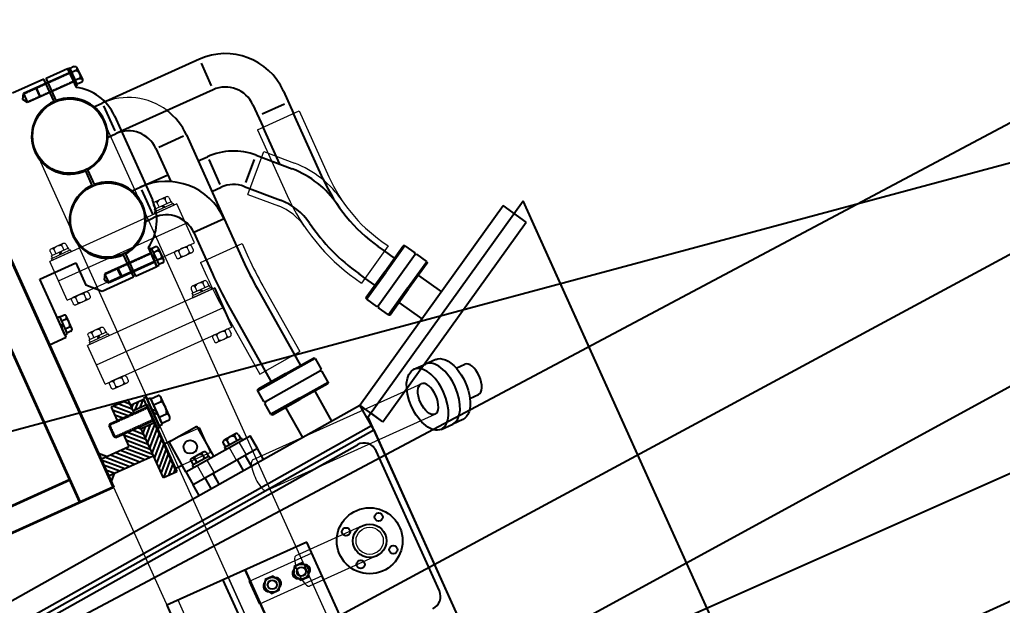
# Model space of a CAD drawing. Header units: millimetres. Extents: x -4562 to 17216, y -5211 to 6025.
# Drawn here: x 6159 to 6959, y 1509 to 1986 of the extents above; entities that cross this region are included whole.
import ezdxf
from ezdxf.lldxf.tags import DXFTag

# ---------------------------------------------------------------- set-up
doc = ezdxf.new("R2010")
doc.units = ezdxf.units.MM
doc.linetypes.add('DASHED2', pattern=[0.375, 0.25, -0.125])
for name, color, linetype in [('2', 2, 'HIDDEN'), ('3', 3, 'DASHED'), ('cl', 2, 'CENTER'), ('D', 6, 'HIDDEN'), ('DIM', 2, 'Continuous'), ('LAYER7', 7, 'Continuous'), ('pl', 6, 'PHANTOM'), ('도면층7', 7, 'Continuous')]:
    doc.layers.add(name, color=color, linetype=linetype)
doc.layers.add('4', color=2, linetype='DASHED2', lineweight=20)
doc.layers.add('Visible Edges(ISO)', color=7, linetype='Continuous', lineweight=35)
doc.styles.add('s', font='romans.shx', dxfattribs={"width": 0.75, "oblique": 10, "bigfont": 'whgtxt.shx'})
doc.styles.get("Standard").update_dxf_attribs({"font": 'txt.shx', "bigfont": 'whgtxt.shx'})
tags = doc.linetypes.add('CENTER', pattern=[50.8, 31.75, -6.35, 6.35, -6.35]).pattern_tags.tags
tags[10:11] = [DXFTag(74, 4), DXFTag(75, 0), DXFTag(340, '0'), DXFTag(46, 1.0), DXFTag(50, 0.0), DXFTag(44, 0.0), DXFTag(45, 0.0)]
tags[8:9] = [DXFTag(74, 4), DXFTag(75, 0), DXFTag(340, '0'), DXFTag(46, 1.0), DXFTag(50, 0.0), DXFTag(44, 0.0), DXFTag(45, 0.0)]
tags[6:7] = [DXFTag(74, 4), DXFTag(75, 0), DXFTag(340, '0'), DXFTag(46, 1.0), DXFTag(50, 0.0), DXFTag(44, 0.0), DXFTag(45, 0.0)]
tags[4:5] = [DXFTag(74, 4), DXFTag(75, 0), DXFTag(340, '0'), DXFTag(46, 1.0), DXFTag(50, 0.0), DXFTag(44, 0.0), DXFTag(45, 0.0)]
tags = doc.linetypes.add('DASHED', pattern=[0.75, 0.5, -0.25]).pattern_tags.tags
tags[6:7] = [DXFTag(74, 4), DXFTag(75, 0), DXFTag(340, '0'), DXFTag(46, 1.0), DXFTag(50, 0.0), DXFTag(44, 0.0), DXFTag(45, 0.0)]
tags[4:5] = [DXFTag(74, 4), DXFTag(75, 0), DXFTag(340, '0'), DXFTag(46, 1.0), DXFTag(50, 0.0), DXFTag(44, 0.0), DXFTag(45, 0.0)]
tags = doc.linetypes.add('HIDDEN', pattern=[3, 2, -1]).pattern_tags.tags
tags[6:7] = [DXFTag(74, 4), DXFTag(75, 0), DXFTag(340, '0'), DXFTag(46, 1.0), DXFTag(50, 0.0), DXFTag(44, 0.0), DXFTag(45, 0.0)]
tags[4:5] = [DXFTag(74, 4), DXFTag(75, 0), DXFTag(340, '0'), DXFTag(46, 1.0), DXFTag(50, 0.0), DXFTag(44, 0.0), DXFTag(45, 0.0)]
tags = doc.linetypes.add('PHANTOM', pattern=[17.5, 10, -1.5, 1.5, -1.5, 1.5, -1.5]).pattern_tags.tags
tags[14:15] = [DXFTag(74, 4), DXFTag(75, 0), DXFTag(340, '0'), DXFTag(46, 1.0), DXFTag(50, 0.0), DXFTag(44, 0.0), DXFTag(45, 0.0)]
tags[12:13] = [DXFTag(74, 4), DXFTag(75, 0), DXFTag(340, '0'), DXFTag(46, 1.0), DXFTag(50, 0.0), DXFTag(44, 0.0), DXFTag(45, 0.0)]
tags[10:11] = [DXFTag(74, 4), DXFTag(75, 0), DXFTag(340, '0'), DXFTag(46, 1.0), DXFTag(50, 0.0), DXFTag(44, 0.0), DXFTag(45, 0.0)]
tags[8:9] = [DXFTag(74, 4), DXFTag(75, 0), DXFTag(340, '0'), DXFTag(46, 1.0), DXFTag(50, 0.0), DXFTag(44, 0.0), DXFTag(45, 0.0)]
tags[6:7] = [DXFTag(74, 4), DXFTag(75, 0), DXFTag(340, '0'), DXFTag(46, 1.0), DXFTag(50, 0.0), DXFTag(44, 0.0), DXFTag(45, 0.0)]
tags[4:5] = [DXFTag(74, 4), DXFTag(75, 0), DXFTag(340, '0'), DXFTag(46, 1.0), DXFTag(50, 0.0), DXFTag(44, 0.0), DXFTag(45, 0.0)]
doc.dimstyles.new('AM_ISO$2', dxfattribs={"dimtxt": 3, "dimasz": 2.5, "dimexe": 1, "dimexo": 1, "dimgap": 1, "dimtad": 1, "dimdsep": 46, "dimtxsty": 's', "dimcen": 0, "dimclrd": 4, "dimclre": 4, "dimclrt": 3, "dimazin": 2, "dimtp": 0.1, "dimtm": 0.1, "dimtfac": 0.71, "dimtmove": 0, "dimatfit": 3, "dimfxl": 1, "dimlwd": 25, "dimlwe": 25, "dimarcsym": 0})
doc.dimstyles.new('ISO-25', dxfattribs={"dimscale": 30, "dimtxt": 2.5, "dimasz": 2.5, "dimexe": 1.25, "dimexo": 0.625, "dimtad": 1, "dimtoh": 1, "dimrnd": 0.005, "dimtxsty": 'Standard', "dimcen": 0, "dimazin": 2, "dimtfac": 1, "dimtmove": 0, "dimatfit": 3, "dimfxl": 1, "dimarcsym": 0})

# ---------------------------------------------------------------- blocks, each defined once
blk = doc.blocks.new('*D145')
at = {"color": 0, "lineweight": -2}
for p, q in [((12836.03, 4142.8), (13614.6, 2418.46)), ((13530.81, 2421.78), (4553.49, -1631.64)), ((3722, 27.66), (4500.56, -1696.68))]:
    blk.add_line(p, q, dxfattribs=at)
at = {"color": 0}
for points in [[(13525.67, 2433.17), (13535.95, 2410.38), (13599.17, 2452.64)], [(4548.34, -1620.25), (4558.63, -1643.03), (4485.13, -1662.5)]]:
    blk.add_solid(points, dxfattribs=at)
at = {"layer": 'Defpoints', "color": 0}
for p in [(12828.31, 4159.89), (3714.28, 44.75), (4485.13, -1662.5)]:
    blk.add_point(p, dxfattribs=at)
at = {"color": 0, "insert": (9019, 446.33), "char_height": 75, "attachment_point": 5, "rotation": 24.3}
blk.add_mtext('10000', dxfattribs=at)
blk = doc.blocks.new('*D146')
at = {"color": 0, "lineweight": -2}
for p, q in [((13099.51, 3496.46), (13750.9, 1735.52)), ((13667.55, 1744.67), (4429.51, -1672.59)), ((3720.78, 27.16), (4372.17, -1733.78))]:
    blk.add_line(p, q, dxfattribs=at)
at = {"color": 0}
for points in [[(13663.21, 1756.39), (13671.89, 1732.95), (13737.89, 1770.69)], [(4425.17, -1660.86), (4433.84, -1684.31), (4359.16, -1698.61)]]:
    blk.add_solid(points, dxfattribs=at)
at = {"layer": 'Defpoints', "color": 0}
for p in [(13093.01, 3514.04), (3714.28, 44.75), (4359.16, -1698.61)]:
    blk.add_point(p, dxfattribs=at)
at = {"color": 0, "insert": (9026.84, 94.66), "char_height": 75, "attachment_point": 5, "rotation": 20.3}
blk.add_mtext('9999,83', dxfattribs=at)
blk = doc.blocks.new('*D147')
at = {"color": 0, "lineweight": -2}
for p, q in [((12510.01, 4802.05), (11851.35, 6025.31)), ((3130.55, 1287.05), (11803.1, 5956.74)), ((3705.39, 61.25), (3046.73, 1284.51))]:
    blk.add_line(p, q, dxfattribs=at)
at = {"color": 0}
for points in [[(11797.17, 5967.74), (11809.02, 5945.73), (11869.13, 5992.29)], [(3124.62, 1298.06), (3136.47, 1276.05), (3064.51, 1251.49)]]:
    blk.add_solid(points, dxfattribs=at)
at = {"layer": 'Defpoints', "color": 0}
for p in [(11869.13, 5992.29), (12518.9, 4785.54), (3714.28, 44.75)]:
    blk.add_point(p, dxfattribs=at)
at = {"color": 0, "insert": (7437.19, 3676.92), "char_height": 75, "attachment_point": 5, "rotation": 28.3}
blk.add_mtext('9999,83', dxfattribs=at)
blk = doc.blocks.new('*D153')
at = {"layer": 'D', "color": 4, "lineweight": 25}
blk.add_line((13177.46, 3545.28), (13817.51, 3782.05), dxfattribs=at)
blk.add_arc((3714.28, 44.75), 10737.31, 20.766913, 23.833087, dxfattribs=at)
at = {"layer": 'D', "color": 4}
for points in [[(13522.67, 4377.46), (13549.3, 4389.36), (13500.3, 4463.3)], [(13767.65, 3856.96), (13740.34, 3846.73), (13784.69, 3769.9)]]:
    blk.add_solid(points, dxfattribs=at)
at = {"layer": 'Defpoints', "color": 0}
for p in [(14488.24, 4909.38), (13695.28, 4003.22), (13144.63, 3533.14), (603.05, -1106.13), (-1447.72, -2285.99)]:
    blk.add_point(p, dxfattribs=at)
at = {"layer": 'D', "color": 3, "insert": (13729.5, 4152.29), "char_height": 105, "attachment_point": 5, "rotation": 292.3, "style": 's'}
blk.add_mtext('4°', dxfattribs=at)
blk = doc.blocks.new('*D154')
at = {"layer": 'D', "color": 4, "lineweight": 25}
blk.add_line((12597.98, 4828.13), (13199.26, 5151.88), dxfattribs=at)
blk.add_arc((3714.28, 44.75), 10737.55, 24.766903, 27.833097, dxfattribs=at)
at = {"layer": 'D', "color": 4}
for points in [[(13196.75, 5051.22), (13222.49, 5064.94), (13168.45, 5135.29)], [(13477.45, 4549.06), (13450.92, 4536.95), (13500.52, 4463.4)]]:
    blk.add_solid(points, dxfattribs=at)
at = {"layer": 'Defpoints', "color": 0}
for p in [(14488.24, 4909.38), (12567.16, 4811.53), (13395.05, 4689.92), (-1447.72, -2285.99), (-1128.19, -2562.65)]:
    blk.add_point(p, dxfattribs=at)
at = {"layer": 'D', "color": 3, "insert": (13418.79, 4841.01), "char_height": 105, "attachment_point": 5, "rotation": 296.3, "style": 's'}
blk.add_mtext('4°', dxfattribs=at)
blk = doc.blocks.new('A$C00024EE5')
for p, q in [((775.14, 363.28), (948.35, 463.28)), ((959.85, 443.36), (948.35, 463.28)), ((786.64, 343.36), (959.85, 443.36)), ((964.71, -442.24), (964.71, 442.77)), ((28, 297.91), (775.14, 363.28)), ((786.64, 343.36), (775.14, 363.28)), ((777.15, 340.37), (775.14, 363.28)), ((30, 275), (777.15, 340.37)), ((777.15, 340.37), (777.15, -340.37))]:
    blk.add_line(p, q)

msp = doc.modelspace()

# ---------------------------------------------------------------- hatches: boundary and pattern name
h = msp.add_hatch(color=256)
h.paths.add_polyline_path([(6223.029, 1632.831), (6225.086, 1628.274), (6229.643, 1630.332)])
h.paths.add_polyline_path([(6235.816, 1616.661), (6231.259, 1614.603), (6233.317, 1610.046)])
at = {"layer": 'DIM'}
h = msp.add_hatch(dxfattribs=at)
h.set_pattern_fill('ANSI31', color=256, angle=24.3, style=0)
h.set_pattern_definition([(339.3, (-30656.3703, -4040.1498), (-1.12228263, -2.9700348), [])])
h.paths.add_polyline_path([(6267.715, 1631.064), (6231.259, 1614.603), (6225.086, 1628.274), (6247.871, 1638.562), (6243.271, 1648.751), (6256.942, 1654.923)])
h.paths.add_polyline_path([(6252.004, 1665.86), (6238.333, 1659.687), (6233.468, 1670.461), (6247.139, 1676.634)])
h = msp.add_hatch(dxfattribs=at)
h.set_pattern_fill('ANSI31', color=256, angle=114.3, style=0)
h.set_pattern_definition([(249.3, (-30656.3703, -4040.1498), (-2.9700348, 1.12228263), [])])
h.paths.add_polyline_path([(6286.809, 1617.937), (6275.872, 1612.999), (6257.765, 1653.101), (6268.702, 1658.039), (6270.965, 1653.026)])
h.paths.add_polyline_path([(6262.118, 1672.621), (6251.181, 1667.683), (6249.123, 1672.24), (6260.06, 1677.178)])

# ---------------------------------------------------------------- linework, layer by layer
at = {"color": 1}
msp.add_line((12803.621, 4214.573), (-1589.614, -2189.94), dxfattribs=at)
at = {"color": 5}
msp.add_line((0, 0), (13093.005, 3514.042), dxfattribs=at)
for p, q in [((6305.18, 1953.662), (6226.207, 1918.005)), ((6180.513, 1938.408), (6197.829, 1946.227)), ((6197.829, 1946.227), (6204.807, 1930.773)), ((6197.953, 1945.954), (6199.775, 1946.777)), ((6197.953, 1945.954), (6204.29, 1931.918)), ((6206.113, 1932.741), (6199.775, 1946.777)), ((6306.662, 1950.381), (6314.892, 1932.153)), ((6178.69, 1937.585), (6153.17, 1926.063)), ((6199.475, 1942.581), (6162.108, 1925.709)), ((6186.92, 1919.357), (6178.69, 1937.585)), ((6188.769, 1920.121), (6180.513, 1938.408)), ((6202.944, 1939.759), (6200.624, 1940.037)), ((6203.441, 1938.658), (6201.121, 1938.936)), ((6202.767, 1935.29), (6165.4, 1918.418)), ((6172.703, 1930.493), (6172.39, 1929.666)), ((6172.39, 1929.666), (6175.168, 1923.514)), ((6175.995, 1923.202), (6172.703, 1930.493)), ((6204.29, 1931.918), (6206.113, 1932.741)), ((6316.374, 1928.872), (6237.401, 1893.214)), ((6373.575, 1927.818), (6381.806, 1909.59)), ((6161.482, 1921.021), (6162.114, 1925.695)), ((6165.406, 1918.404), (6161.482, 1921.021)), ((6162.108, 1925.709), (6165.4, 1918.418)), ((6175.995, 1923.202), (6175.168, 1923.514)), ((6218.707, 1914.618), (6226.207, 1918.005)), ((6227.236, 1915.726), (6236.372, 1895.493)), ((6348.785, 1916.625), (6357.015, 1898.397)), ((6374.409, 1917.223), (6356.181, 1908.992)), ((6236.133, 1907.564), (6266.997, 1839.209)), ((6406.011, 1855.981), (6381.806, 1909.59)), ((6370.61, 1868.288), (6357.015, 1898.397)), ((6229.9, 1889.828), (6237.401, 1893.214)), ((6292.324, 1891.132), (6272.091, 1881.996)), ((6294.602, 1892.16), (6325.466, 1823.805)), ((6269.812, 1880.967), (6281.941, 1854.105)), ((6304.19, 1870.925), (6311.755, 1874.34)), ((6312.784, 1872.062), (6321.92, 1851.829)), ((6342.963, 1853.507), (6350.033, 1872.216)), ((6351.305, 1875.583), (6380.846, 1864.421)), ((6214.23, 1863.732), (6219.633, 1851.766)), ((6212.434, 1862.85), (6217.784, 1851.002)), ((6257.071, 1849.649), (6279.4, 1859.731)), ((6249.57, 1846.263), (6257.071, 1849.649)), ((6315.384, 1846.135), (6322.948, 1849.55)), ((6341.691, 1850.139), (6371.231, 1838.977)), ((6258.1, 1847.371), (6267.235, 1827.138)), ((6435.842, 1672.155), (6552.551, 1834.572)), ((6442.239, 1662.505), (6568.717, 1838.519)), ((6561.342, 1828.255), (6552.551, 1834.572)), ((6947.482, 999.648), (6568.717, 1838.519)), ((6260.764, 1821.473), (6268.264, 1824.859)), ((6325.466, 1823.805), (6300.676, 1812.612)), ((6325.466, 1823.805), (6340.656, 1790.162)), ((6300.676, 1812.612), (6315.866, 1778.969)), ((6263.69, 1800.362), (6270.667, 1784.909)), ((6270.667, 1784.909), (6263.69, 1800.362)), ((6264.206, 1799.218), (6266.029, 1800.041)), ((6266.029, 1800.041), (6272.367, 1786.005)), ((6455.844, 1797.67), (6450.731, 1801.343)), ((6265.729, 1795.845), (6228.362, 1778.973)), ((6243.297, 1794.495), (6251.528, 1776.267)), ((6243.297, 1794.495), (6249.059, 1781.735)), ((6245.094, 1795.377), (6253.351, 1777.09)), ((6268.701, 1794.124), (6267.375, 1792.2)), ((6269.198, 1793.023), (6267.872, 1791.099)), ((6463.965, 1791.834), (6455.844, 1797.67)), ((6175.384, 1774.803), (6204.549, 1787.971)), ((6204.549, 1787.971), (6212.779, 1769.743)), ((6269.021, 1788.554), (6231.654, 1771.682)), ((6238.957, 1783.757), (6238.644, 1782.93)), ((6238.957, 1783.757), (6242.249, 1776.466)), ((6253.351, 1777.09), (6270.667, 1784.909)), ((6253.351, 1777.09), (6270.667, 1784.909)), ((6270.544, 1785.182), (6272.367, 1786.005)), ((6251.528, 1776.267), (6226.008, 1764.744)), ((6228.355, 1778.987), (6227.723, 1774.313)), ((6231.654, 1771.682), (6228.362, 1778.973)), ((6241.422, 1776.778), (6238.644, 1782.93)), ((6242.249, 1776.466), (6241.422, 1776.778)), ((6439.972, 1775.581), (6434.859, 1779.255)), ((6448.092, 1769.745), (6439.972, 1775.581)), ((6483.455, 1777.829), (6502.133, 1764.408)), ((6196.783, 1727.41), (6175.384, 1774.803)), ((6226.008, 1764.744), (6212.779, 1769.743)), ((6227.723, 1774.313), (6231.647, 1771.696)), ((6331.972, 1736.009), (6317.733, 1767.543)), ((6352.456, 1766.802), (6387.372, 1704.583)), ((6328.736, 1753.49), (6363.652, 1691.272)), ((6467.582, 1755.74), (6486.26, 1742.319)), ((6189.499, 1743.542), (6191.322, 1744.365)), ((6195.836, 1729.506), (6189.499, 1743.542)), ((6191.322, 1744.365), (6197.659, 1730.329)), ((6193.993, 1738.448), (6192.668, 1736.524)), ((6194.491, 1737.347), (6193.165, 1735.423)), ((6195.836, 1729.506), (6197.659, 1730.329)), ((6183.112, 1721.237), (6196.783, 1727.41)), ((6479.846, 1701.389), (6489.318, 1705.666)), ((6497.544, 1709.38), (6489.318, 1705.666)), ((6514.18, 1702.408), (6521.12, 1705.542)), ((6265.734, 1677.491), (6271.725, 1680.196)), ((6399.117, 1683.653), (6412.82, 1659.235)), ((6525.373, 1677.618), (6532.313, 1680.752)), ((5781.79, 1305.118), (6435.842, 1672.155)), ((6247.139, 1676.634), (6233.468, 1670.461)), ((6252.004, 1665.86), (6247.139, 1676.634)), ((6249.123, 1672.24), (6260.06, 1677.178)), ((6251.181, 1667.683), (6262.118, 1672.621)), ((6270.965, 1653.026), (6259.854, 1677.634)), ((6273.061, 1653.972), (6261.951, 1678.58)), ((6274.746, 1657.531), (6265.734, 1677.491)), ((6267.987, 1672.501), (6273.978, 1675.206)), ((6280.911, 1663.318), (6274.152, 1678.288)), ((6454.52, 1658.734), (6435.842, 1672.155)), ((6447.098, 1652.097), (6435.842, 1672.155)), ((6232.226, 1656.93), (6262.941, 1670.798)), ((6233.468, 1670.461), (6238.333, 1659.687)), ((6267.879, 1659.862), (6262.941, 1670.798)), ((6266.271, 1669.011), (6270.24, 1667.511)), ((6267.506, 1666.276), (6271.475, 1664.777)), ((6272.493, 1662.521), (6278.485, 1665.226)), ((6375.397, 1670.342), (6389.099, 1645.924)), ((5791.394, 1288.72), (6445.318, 1655.685)), ((6237.165, 1645.993), (6267.879, 1659.862)), ((6257.765, 1653.101), (6268.702, 1658.039)), ((6274.746, 1657.531), (6280.738, 1660.236)), ((6442.239, 1662.505), (6731.811, 1021.174)), ((6501.903, 1652.538), (6511.375, 1656.815)), ((6519.601, 1660.529), (6511.375, 1656.815)), ((6243.271, 1648.751), (6247.871, 1638.562)), ((6275.872, 1612.999), (6256.942, 1654.923)), ((6280.563, 1642.351), (6303.237, 1655.075)), ((6316.939, 1630.657), (6303.237, 1655.075)), ((6305.332, 1653.731), (6304.262, 1653.248)), ((6310.855, 1641.499), (6305.332, 1653.731)), ((5807.866, 1288.79), (6433.777, 1640.035)), ((6276.521, 1640.722), (6282.351, 1643.354)), ((6294.266, 1617.933), (6280.563, 1642.351)), ((6294.266, 1617.933), (6346.59, 1647.296)), ((6325.815, 1637.931), (6339.245, 1645.468)), ((6340.224, 1643.724), (6339.245, 1645.468)), ((6352.462, 1636.831), (6346.59, 1647.296)), ((6229.643, 1630.332), (6223.029, 1632.831)), ((6225.086, 1628.274), (6247.871, 1638.562)), ((6352.462, 1636.831), (6300.138, 1607.468)), ((6326.794, 1636.187), (6325.815, 1637.931)), ((6357.356, 1628.111), (6352.462, 1636.831)), ((6500.576, 1521.151), (6449.186, 1634.969)), ((6231.259, 1614.603), (6267.715, 1631.064)), ((6313.083, 1630.786), (6299.653, 1623.25)), ((6314.062, 1629.042), (6313.083, 1630.786)), ((6235.816, 1616.661), (6233.317, 1610.046)), ((6286.809, 1617.937), (6275.872, 1612.999)), ((6285.574, 1620.671), (6291.283, 1623.249)), ((6294.266, 1617.933), (6300.138, 1607.468)), ((6300.632, 1621.506), (6299.653, 1623.25)), ((6305.032, 1598.748), (6300.138, 1607.468)), ((6392.714, 1560.775), (6278.789, 1509.336)), ((6622.751, 1051.301), (6392.714, 1560.775)), ((6572.624, 1028.668), (6342.587, 1538.142)), ((6342.587, 1538.142), (6572.624, 1028.668)), ((6324.359, 1529.912), (6554.396, 1020.437)), ((6278.789, 1509.336), (6508.825, 999.862))]:
    msp.add_line(p, q)
for points in [[(6382.419, 1540.929), (6381.714, 1533.864), (6387.48, 1529.721), (6393.951, 1532.643), (6394.656, 1539.708), (6388.89, 1543.851)], [(6358.723, 1530.23), (6358.018, 1523.165), (6363.783, 1519.022), (6370.254, 1521.944), (6370.959, 1529.008), (6365.194, 1533.152)]]:
    msp.add_lwpolyline(points, close=True)
for centre, radius in [((6199.677, 1891.104), 30.25), ((6199.677, 1891.104), 30.25), ((6230.541, 1822.748), 30.25), ((6230.541, 1822.748), 30.25), ((6297.772, 1638.248), 5.5), ((6443.781, 1561.888), 26.8), ((6443.781, 1561.888), 13.6), ((6388.185, 1536.786), 6.149), ((6364.488, 1526.087), 6.149)]:
    msp.add_circle(centre, radius)
for centre, radius, start, end in [((6326.456, 1906.543), 51.7, 24.3, 114.3), ((6199.677, 1891.104), 40, 24.3, 82.631757), ((6326.456, 1906.543), 24.5, 24.3, 114.3), ((6199.677, 1891.104), 31, 297.999071, 110.600929), ((6199.677, 1891.104), 31, 114.3, 294.3), ((6247.483, 1870.885), 51.7, 24.3, 52.58696), ((6247.483, 1870.885), 24.5, 24.3, 114.3), ((6333.03, 1827.221), 51.7, 69.3, 114.3), ((6353.557, 1792.204), 77.2, 34.150099, 69.3), ((6530.326, 1912.111), 136.4, 204.3, 234.3), ((6230.541, 1822.748), 31, 114.3, 294.3), ((6230.541, 1822.748), 31, 297.999071, 110.600929), ((6278.346, 1802.53), 51.7, 24.3, 114.3), ((6333.03, 1827.221), 24.5, 69.3, 114.3), ((6230.541, 1822.748), 40, 325.968243, 24.3), ((6353.557, 1792.204), 50, 34.150099, 69.3), ((6278.346, 1802.53), 24.5, 24.3, 114.3), ((6530.326, 1912.111), 163.6, 214.150099, 234.3), ((6614.077, 1913.616), 300, 204.3, 209.3), ((6614.077, 1913.616), 327.2, 204.3, 209.3), ((6271.108, 1676.913), 3.34, 329.257049, 79.342951), ((6267.305, 1666.185), 11.221, 355.09557, 53.50443), ((6277.867, 1661.944), 3.34, 329.257049, 79.342951), ((6439.16, 1630.442), 11, 24.3, 119.3), ((6385.451, 1535.551), 4.5, 136.396389, 272.203611), ((6390.919, 1538.021), 4.5, 316.396389, 92.203611), ((6361.754, 1524.852), 4.5, 136.396389, 272.203611), ((6367.223, 1527.321), 4.5, 316.396389, 92.203611), ((6490.551, 1516.625), 11, 294.3, 24.3)]:
    msp.add_arc(centre, radius, start, end)
at = {"extrusion": (0, 0, -1)}
for centre, major_axis, ratio, start_param, end_param in [((6508.573, 1684.955), (-11.029, 24.426), 0.5330899, 0, 3.1415927), ((6490.875, 1676.964), (-11.029, 24.426), 0.5323144, 3.1415927, 6.2831853), ((6491.391, 1677.197), (-5.597, 12.395), 0.5008426, 3.1415927, 6.2831853)]:
    msp.add_ellipse(centre, major_axis=major_axis, ratio=ratio, start_param=start_param, end_param=end_param, dxfattribs=at)
for centre, major_axis, ratio in [((6490.875, 1676.964), (-11.029, 24.426), 0.5323144), ((6500.346, 1681.24), (-11.029, 24.426), 0.5323144), ((6526.716, 1693.147), (-5.597, 12.395), 0.5008426), ((6491.391, 1677.197), (-5.597, 12.395), 0.5008426)]:
    msp.add_ellipse(centre, major_axis=major_axis, ratio=ratio, start_param=3.1415927, end_param=6.2831853)
at = {"layer": '2', "lineweight": 0, "ltscale": 2}
for p, q in [((6571.229, 1821.15), (6561.342, 1828.255)), ((6454.52, 1658.734), (6571.229, 1821.15)), ((6454.52, 1658.734), (6444.633, 1665.838)), ((5793.046, 1285.061), (6447.098, 1652.097))]:
    msp.add_line(p, q, dxfattribs=at)
at = {"layer": '2', "lineweight": 0}
for p, q in [((6304.262, 1653.248), (6282.351, 1643.354)), ((6314.386, 1633.68), (6310.855, 1641.499)), ((6337.433, 1642.158), (6343.306, 1631.693)), ((6314.386, 1633.68), (6291.283, 1623.249)), ((6329.584, 1637.753), (6335.457, 1627.288)), ((6311.271, 1627.476), (6317.144, 1617.011)), ((6340.787, 1618.812), (6335.893, 1627.533)), ((6341.332, 1619.118), (6336.438, 1627.839)), ((6347.218, 1622.422), (6342.325, 1631.142)), ((6347.763, 1622.727), (6342.87, 1631.448)), ((6303.422, 1623.072), (6309.295, 1612.607)), ((6321.056, 1607.74), (6316.162, 1616.461)), ((6321.601, 1608.046), (6316.708, 1616.767)), ((6314.625, 1604.131), (6309.731, 1612.852)), ((6315.17, 1604.437), (6310.276, 1613.157)), ((6396.829, 1551.661), (6345.791, 1528.616)), ((6405.06, 1533.433), (6396.829, 1551.661)), ((6558.953, 1022.495), (6328.916, 1531.969)), ((6354.021, 1510.388), (6345.791, 1528.616)), ((6405.06, 1533.433), (6354.021, 1510.388)), ((6517.939, 1003.977), (6287.903, 1513.451))]:
    msp.add_line(p, q, dxfattribs=at)
at = {"layer": '2', "lineweight": 0, "ltscale": 2}
msp.add_circle((6443.781, 1561.888), 11.1, dxfattribs=at)
at = {"layer": '2', "lineweight": 0}
for centre, radius in [((6388.185, 1536.786), 4), ((6388.185, 1536.786), 3.375), ((6364.488, 1526.087), 4), ((6364.488, 1526.087), 3.375)]:
    msp.add_circle(centre, radius, dxfattribs=at)
msp.add_arc((6247.483, 1870.885), 51.7, 52.58696, 114.3, dxfattribs=at)
at = {"layer": '3', "lineweight": 0}
for p, q in [((6352.458, 1896.339), (6386.363, 1911.648)), ((6386.363, 1911.648), (6410.568, 1858.038)), ((6227.247, 1903.552), (6770.44, 700.514)), ((6352.458, 1896.339), (6376.664, 1842.73)), ((6172.107, 1878.655), (6715.3, 675.617)), ((6344.6, 1843.694), (6357.75, 1878.493)), ((6357.75, 1878.493), (6382.613, 1869.098)), ((6278.263, 1841.777), (6268.556, 1837.395)), ((6280.642, 1840.822), (6282.062, 1837.677)), ((6344.6, 1843.694), (6369.464, 1834.299)), ((6286.87, 1835.898), (6183.425, 1789.192)), ((6267.7, 1834.978), (6269.12, 1831.834)), ((6268.573, 1831.587), (6282.608, 1837.924)), ((6269.396, 1829.764), (6268.573, 1831.587)), ((6284.819, 1834.973), (6269.325, 1827.977)), ((6283.431, 1836.102), (6269.396, 1829.764)), ((6270.935, 1836.439), (6272.355, 1833.295)), ((6274.49, 1834.259), (6276.414, 1832.933)), ((6275.591, 1834.756), (6277.515, 1833.43)), ((6277.406, 1839.361), (6278.826, 1836.217)), ((6283.431, 1836.102), (6282.608, 1837.924)), ((6283.431, 1836.102), (6284.161, 1836.431)), ((6284.819, 1834.973), (6284.161, 1836.431)), ((6301.108, 1804.364), (6286.87, 1835.898)), ((6269.396, 1829.764), (6268.667, 1829.435)), ((6269.325, 1827.977), (6268.667, 1829.435)), ((6190.545, 1773.424), (6293.989, 1820.131)), ((6184.707, 1799.536), (6194.414, 1803.918)), ((6198.759, 1800.065), (6184.724, 1793.728)), ((6193.557, 1801.502), (6194.977, 1798.357)), ((6196.793, 1802.962), (6198.213, 1799.818)), ((6197.664, 1757.657), (6301.108, 1804.364)), ((6199.582, 1798.242), (6198.759, 1800.065)), ((6286.188, 1797.627), (6296.433, 1802.253)), ((6286.188, 1797.627), (6296.433, 1802.253)), ((6295.338, 1800.113), (6296.778, 1796.923)), ((6295.338, 1800.113), (6296.778, 1796.923)), ((6298.763, 1801.659), (6300.204, 1798.469)), ((6298.763, 1801.659), (6300.204, 1798.469)), ((6306.142, 1788.354), (6340.047, 1803.662)), ((6340.047, 1803.662), (6345.213, 1792.22)), ((6458.762, 1801.73), (6437.054, 1771.52)), ((6453.649, 1805.404), (6458.762, 1801.73)), ((6183.851, 1797.119), (6185.271, 1793.975)), ((6185.547, 1791.905), (6184.724, 1793.728)), ((6185.547, 1791.905), (6184.818, 1791.576)), ((6185.476, 1790.117), (6184.818, 1791.576)), ((6185.476, 1790.117), (6200.97, 1797.113)), ((6185.547, 1791.905), (6199.582, 1798.242)), ((6187.086, 1798.58), (6188.506, 1795.436)), ((6191.742, 1796.896), (6191.464, 1794.576)), ((6192.843, 1797.394), (6192.565, 1795.074)), ((6199.582, 1798.242), (6200.312, 1798.571)), ((6200.97, 1797.113), (6200.312, 1798.571)), ((6285.092, 1795.487), (6286.533, 1792.297)), ((6285.092, 1795.487), (6286.533, 1792.297)), ((6288.518, 1797.033), (6289.958, 1793.843)), ((6288.518, 1797.033), (6289.958, 1793.843)), ((6288.862, 1791.703), (6299.108, 1796.329)), ((6288.862, 1791.703), (6299.108, 1796.329)), ((6197.664, 1757.657), (6183.425, 1789.192)), ((6306.142, 1788.354), (6311.309, 1776.911)), ((6317.733, 1767.543), (6214.289, 1720.836)), ((6309.126, 1773.422), (6299.42, 1769.04)), ((6299.436, 1763.232), (6313.472, 1769.569)), ((6314.295, 1767.746), (6300.259, 1761.409)), ((6301.799, 1768.084), (6303.219, 1764.94)), ((6308.27, 1771.006), (6309.69, 1767.861)), ((6311.505, 1772.467), (6312.925, 1769.322)), ((6314.295, 1767.746), (6313.472, 1769.569)), ((6314.295, 1767.746), (6315.024, 1768.076)), ((6315.683, 1766.617), (6315.024, 1768.076)), ((6356.817, 1769.248), (6386.838, 1715.751)), ((6431.941, 1775.194), (6437.054, 1771.52)), ((6212.584, 1764.394), (6202.339, 1759.768)), ((6212.584, 1764.394), (6202.339, 1759.768)), ((6211.489, 1762.253), (6212.929, 1759.064)), ((6211.489, 1762.253), (6212.929, 1759.064)), ((6214.914, 1763.8), (6216.355, 1760.61)), ((6214.914, 1763.8), (6216.355, 1760.61)), ((6298.564, 1766.623), (6299.983, 1763.479)), ((6300.259, 1761.409), (6299.436, 1763.232)), ((6300.259, 1761.409), (6299.53, 1761.08)), ((6300.189, 1759.622), (6299.53, 1761.08)), ((6315.683, 1766.617), (6300.189, 1759.622)), ((6305.353, 1765.903), (6307.277, 1764.578)), ((6306.454, 1766.4), (6308.378, 1765.075)), ((6201.243, 1757.627), (6202.683, 1754.437)), ((6201.243, 1757.627), (6202.683, 1754.437)), ((6204.669, 1759.174), (6206.109, 1755.984)), ((6204.669, 1759.174), (6206.109, 1755.984)), ((6215.259, 1758.47), (6205.013, 1753.844)), ((6215.259, 1758.47), (6205.013, 1753.844)), ((6221.408, 1705.069), (6324.852, 1751.776)), ((6324.376, 1751.043), (6354.397, 1697.545)), ((6215.571, 1731.18), (6225.277, 1735.563)), ((6228.527, 1689.302), (6331.972, 1736.009)), ((6214.714, 1728.764), (6216.134, 1725.619)), ((6229.623, 1731.71), (6215.587, 1725.372)), ((6216.34, 1721.762), (6231.834, 1728.758)), ((6216.41, 1723.55), (6230.446, 1729.887)), ((6217.95, 1730.225), (6219.37, 1727.08)), ((6222.605, 1728.541), (6222.327, 1726.221)), ((6223.706, 1729.038), (6223.428, 1726.718)), ((6224.421, 1733.146), (6225.841, 1730.002)), ((6227.656, 1734.607), (6229.076, 1731.463)), ((6230.446, 1729.887), (6229.623, 1731.71)), ((6230.446, 1729.887), (6231.175, 1730.216)), ((6231.834, 1728.758), (6231.175, 1730.216)), ((6317.051, 1729.272), (6327.297, 1733.898)), ((6317.051, 1729.272), (6327.297, 1733.898)), ((6319.381, 1728.678), (6320.821, 1725.488)), ((6319.381, 1728.678), (6320.821, 1725.488)), ((6319.726, 1723.348), (6329.972, 1727.974)), ((6319.726, 1723.348), (6329.972, 1727.974)), ((6326.201, 1731.757), (6327.642, 1728.568)), ((6326.201, 1731.757), (6327.642, 1728.568)), ((6329.627, 1733.304), (6331.067, 1730.114)), ((6329.627, 1733.304), (6331.067, 1730.114)), ((6228.527, 1689.302), (6214.289, 1720.836)), ((6216.41, 1723.55), (6215.587, 1725.372)), ((6216.41, 1723.55), (6215.681, 1723.22)), ((6216.34, 1721.762), (6215.681, 1723.22)), ((6315.956, 1727.131), (6317.396, 1723.941)), ((6315.956, 1727.131), (6317.396, 1723.941)), ((6354.397, 1697.545), (6386.838, 1715.751)), ((6243.448, 1696.039), (6233.202, 1691.412)), ((6243.448, 1696.039), (6233.202, 1691.412)), ((6232.107, 1689.272), (6233.547, 1686.082)), ((6232.107, 1689.272), (6233.547, 1686.082)), ((6235.532, 1690.819), (6236.972, 1687.629)), ((6235.532, 1690.819), (6236.972, 1687.629)), ((6246.123, 1690.114), (6235.877, 1685.488)), ((6246.123, 1690.114), (6235.877, 1685.488)), ((6242.352, 1693.898), (6243.793, 1690.708)), ((6242.352, 1693.898), (6243.793, 1690.708)), ((6245.778, 1695.445), (6247.218, 1692.255)), ((6245.778, 1695.445), (6247.218, 1692.255)), ((6348.543, 1627.62), (6485.794, 1689.592)), ((6359.736, 1602.83), (6496.988, 1664.802)), ((6235.374, 1605.489), (6552.24, 903.709)), ((6438.184, 1574.283), (6383.728, 1549.695)), ((6449.377, 1549.493), (6394.921, 1524.905))]:
    msp.add_line(p, q, dxfattribs=at)
for points in [[(6295.338, 1800.113, 0.203163), (6294.953, 1800.469, 0.0972501), (6293.903, 1800.628, 0.0542335), (6292.753, 1800.453, 0.0411616), (6291.31, 1799.94, 0.0411616), (6289.972, 1799.198, 0.0542335), (6289.08, 1798.451, 0.0972501), (6288.505, 1797.558, 0.203163), (6288.518, 1797.033)], [(6295.338, 1800.113, 0.203163), (6294.953, 1800.469, 0.0972501), (6293.903, 1800.628, 0.0542335), (6292.753, 1800.453, 0.0411616), (6291.31, 1799.94, 0.0411616), (6289.972, 1799.198, 0.0542335), (6289.08, 1798.451, 0.0972501), (6288.505, 1797.558, 0.203163), (6288.518, 1797.033)], [(6298.763, 1801.659, 0.1202415), (6298.411, 1802.11, 0.1050012), (6297.825, 1802.4, 0.0888167), (6297.154, 1802.448, 0.0800001), (6296.433, 1802.253, 0.0800001), (6295.811, 1801.842, 0.0888167), (6295.403, 1801.306, 0.1050012), (6295.233, 1800.675, 0.1202415), (6295.338, 1800.113)], [(6298.763, 1801.659, 0.1202415), (6298.411, 1802.11, 0.1050012), (6297.825, 1802.4, 0.0888167), (6297.154, 1802.448, 0.0800001), (6296.433, 1802.253, 0.0800001), (6295.811, 1801.842, 0.0888167), (6295.403, 1801.306, 0.1050012), (6295.233, 1800.675, 0.1202415), (6295.338, 1800.113)], [(6288.518, 1797.033, 0.1202415), (6288.165, 1797.484, 0.1050012), (6287.579, 1797.773, 0.0888167), (6286.908, 1797.822, 0.0800001), (6286.188, 1797.627, 0.0800001), (6285.565, 1797.216, 0.0888167), (6285.157, 1796.68, 0.1050012), (6284.987, 1796.049, 0.1202415), (6285.092, 1795.487)], [(6288.518, 1797.033, 0.1202415), (6288.165, 1797.484, 0.1050012), (6287.579, 1797.773, 0.0888167), (6286.908, 1797.822, 0.0800001), (6286.188, 1797.627, 0.0800001), (6285.565, 1797.216, 0.0888167), (6285.157, 1796.68, 0.1050012), (6284.987, 1796.049, 0.1202415), (6285.092, 1795.487)], [(6286.533, 1792.297, 0.1202415), (6286.885, 1791.846, 0.1050012), (6287.471, 1791.557, 0.0888167), (6288.142, 1791.508, 0.0800001), (6288.862, 1791.703, 0.0800001), (6289.485, 1792.114, 0.0888167), (6289.893, 1792.65, 0.1050012), (6290.063, 1793.281, 0.1202415), (6289.958, 1793.843)], [(6286.533, 1792.297, 0.1202415), (6286.885, 1791.846, 0.1050012), (6287.471, 1791.557, 0.0888167), (6288.142, 1791.508, 0.0800001), (6288.862, 1791.703, 0.0800001), (6289.485, 1792.114, 0.0888167), (6289.893, 1792.65, 0.1050012), (6290.063, 1793.281, 0.1202415), (6289.958, 1793.843)], [(6289.958, 1793.843, 0.203163), (6290.343, 1793.487, 0.0972501), (6291.393, 1793.328, 0.0542335), (6292.543, 1793.503, 0.0411616), (6293.985, 1794.016, 0.0411616), (6295.324, 1794.758, 0.0542335), (6296.216, 1795.505, 0.0972501), (6296.79, 1796.399, 0.203163), (6296.778, 1796.923)], [(6289.958, 1793.843, 0.203163), (6290.343, 1793.487, 0.0972501), (6291.393, 1793.328, 0.0542335), (6292.543, 1793.503, 0.0411616), (6293.985, 1794.016, 0.0411616), (6295.324, 1794.758, 0.0542335), (6296.216, 1795.505, 0.0972501), (6296.79, 1796.399, 0.203163), (6296.778, 1796.923)], [(6296.778, 1796.923, 0.1202415), (6297.131, 1796.472, 0.1050012), (6297.716, 1796.183, 0.0888167), (6298.388, 1796.134, 0.0800001), (6299.108, 1796.329, 0.0800001), (6299.731, 1796.74, 0.0888167), (6300.138, 1797.276, 0.1050012), (6300.309, 1797.907, 0.1202415), (6300.204, 1798.469)], [(6296.778, 1796.923, 0.1202415), (6297.131, 1796.472, 0.1050012), (6297.716, 1796.183, 0.0888167), (6298.388, 1796.134, 0.0800001), (6299.108, 1796.329, 0.0800001), (6299.731, 1796.74, 0.0888167), (6300.138, 1797.276, 0.1050012), (6300.309, 1797.907, 0.1202415), (6300.204, 1798.469)], [(6201.243, 1757.627, -0.1202415), (6201.138, 1758.19, -0.1050012), (6201.308, 1758.821, -0.0888167), (6201.716, 1759.356, -0.0800001), (6202.339, 1759.768, -0.0800001), (6203.059, 1759.963, -0.0888167), (6203.73, 1759.914, -0.1050012), (6204.316, 1759.625, -0.1202415), (6204.669, 1759.174)], [(6201.243, 1757.627, -0.1202415), (6201.138, 1758.19, -0.1050012), (6201.308, 1758.821, -0.0888167), (6201.716, 1759.356, -0.0800001), (6202.339, 1759.768, -0.0800001), (6203.059, 1759.963, -0.0888167), (6203.73, 1759.914, -0.1050012), (6204.316, 1759.625, -0.1202415), (6204.669, 1759.174)], [(6204.669, 1759.174, -0.203163), (6204.656, 1759.698, -0.0972501), (6205.231, 1760.592, -0.0542335), (6206.123, 1761.338, -0.0411616), (6207.461, 1762.081, -0.0411616), (6208.904, 1762.594, -0.0542335), (6210.054, 1762.769, -0.0972501), (6211.104, 1762.609, -0.203163), (6211.489, 1762.253)], [(6204.669, 1759.174, -0.203163), (6204.656, 1759.698, -0.0972501), (6205.231, 1760.592, -0.0542335), (6206.123, 1761.338, -0.0411616), (6207.461, 1762.081, -0.0411616), (6208.904, 1762.594, -0.0542335), (6210.054, 1762.769, -0.0972501), (6211.104, 1762.609, -0.203163), (6211.489, 1762.253)], [(6211.489, 1762.253, -0.1202415), (6211.384, 1762.816, -0.1050012), (6211.554, 1763.447, -0.0888167), (6211.962, 1763.982, -0.0800001), (6212.584, 1764.394, -0.0800001), (6213.305, 1764.589, -0.0888167), (6213.976, 1764.54, -0.1050012), (6214.562, 1764.251, -0.1202415), (6214.914, 1763.8)], [(6211.489, 1762.253, -0.1202415), (6211.384, 1762.816, -0.1050012), (6211.554, 1763.447, -0.0888167), (6211.962, 1763.982, -0.0800001), (6212.584, 1764.394, -0.0800001), (6213.305, 1764.589, -0.0888167), (6213.976, 1764.54, -0.1050012), (6214.562, 1764.251, -0.1202415), (6214.914, 1763.8)], [(6216.355, 1760.61, -0.1202415), (6216.46, 1760.048, -0.1050012), (6216.289, 1759.417, -0.0888167), (6215.882, 1758.881, -0.0800001), (6215.259, 1758.47, -0.0800001), (6214.539, 1758.275, -0.0888167), (6213.867, 1758.323, -0.1050012), (6213.282, 1758.613, -0.1202415), (6212.929, 1759.064)], [(6216.355, 1760.61, -0.1202415), (6216.46, 1760.048, -0.1050012), (6216.289, 1759.417, -0.0888167), (6215.882, 1758.881, -0.0800001), (6215.259, 1758.47, -0.0800001), (6214.539, 1758.275, -0.0888167), (6213.867, 1758.323, -0.1050012), (6213.282, 1758.613, -0.1202415), (6212.929, 1759.064)], [(6206.109, 1755.984, -0.1202415), (6206.214, 1755.421, -0.1050012), (6206.044, 1754.791, -0.0888167), (6205.636, 1754.255, -0.0800001), (6205.013, 1753.844, -0.0800001), (6204.293, 1753.649, -0.0888167), (6203.622, 1753.697, -0.1050012), (6203.036, 1753.986, -0.1202415), (6202.683, 1754.437)], [(6206.109, 1755.984, -0.1202415), (6206.214, 1755.421, -0.1050012), (6206.044, 1754.791, -0.0888167), (6205.636, 1754.255, -0.0800001), (6205.013, 1753.844, -0.0800001), (6204.293, 1753.649, -0.0888167), (6203.622, 1753.697, -0.1050012), (6203.036, 1753.986, -0.1202415), (6202.683, 1754.437)], [(6212.929, 1759.064, -0.203163), (6212.941, 1758.539, -0.0972501), (6212.367, 1757.646, -0.0542335), (6211.475, 1756.899, -0.0411616), (6210.136, 1756.157, -0.0411616), (6208.694, 1755.644, -0.0542335), (6207.544, 1755.468, -0.0972501), (6206.494, 1755.628, -0.203163), (6206.109, 1755.984)], [(6212.929, 1759.064, -0.203163), (6212.941, 1758.539, -0.0972501), (6212.367, 1757.646, -0.0542335), (6211.475, 1756.899, -0.0411616), (6210.136, 1756.157, -0.0411616), (6208.694, 1755.644, -0.0542335), (6207.544, 1755.468, -0.0972501), (6206.494, 1755.628, -0.203163), (6206.109, 1755.984)], [(6319.381, 1728.678, 0.1202415), (6319.029, 1729.129, 0.1050012), (6318.443, 1729.418, 0.0888167), (6317.772, 1729.467, 0.0800001), (6317.051, 1729.272, 0.0800001), (6316.428, 1728.86, 0.0888167), (6316.021, 1728.325, 0.1050012), (6315.851, 1727.694, 0.1202415), (6315.956, 1727.131)], [(6319.381, 1728.678, 0.1202415), (6319.029, 1729.129, 0.1050012), (6318.443, 1729.418, 0.0888167), (6317.772, 1729.467, 0.0800001), (6317.051, 1729.272, 0.0800001), (6316.428, 1728.86, 0.0888167), (6316.021, 1728.325, 0.1050012), (6315.851, 1727.694, 0.1202415), (6315.956, 1727.131)], [(6326.201, 1731.757, 0.203163), (6325.816, 1732.113, 0.0972501), (6324.766, 1732.273, 0.0542335), (6323.616, 1732.098, 0.0411616), (6322.174, 1731.585, 0.0411616), (6320.835, 1730.842, 0.0542335), (6319.944, 1730.096, 0.0972501), (6319.369, 1729.202, 0.203163), (6319.381, 1728.678)], [(6326.201, 1731.757, 0.203163), (6325.816, 1732.113, 0.0972501), (6324.766, 1732.273, 0.0542335), (6323.616, 1732.098, 0.0411616), (6322.174, 1731.585, 0.0411616), (6320.835, 1730.842, 0.0542335), (6319.944, 1730.096, 0.0972501), (6319.369, 1729.202, 0.203163), (6319.381, 1728.678)], [(6320.821, 1725.488, 0.203163), (6321.207, 1725.132, 0.0972501), (6322.257, 1724.972, 0.0542335), (6323.407, 1725.148, 0.0411616), (6324.849, 1725.661, 0.0411616), (6326.188, 1726.403, 0.0542335), (6327.079, 1727.15, 0.0972501), (6327.654, 1728.043, 0.203163), (6327.642, 1728.568)], [(6320.821, 1725.488, 0.203163), (6321.207, 1725.132, 0.0972501), (6322.257, 1724.972, 0.0542335), (6323.407, 1725.148, 0.0411616), (6324.849, 1725.661, 0.0411616), (6326.188, 1726.403, 0.0542335), (6327.079, 1727.15, 0.0972501), (6327.654, 1728.043, 0.203163), (6327.642, 1728.568)], [(6329.627, 1733.304, 0.1202415), (6329.274, 1733.755, 0.1050012), (6328.689, 1734.044, 0.0888167), (6328.017, 1734.093, 0.0800001), (6327.297, 1733.898, 0.0800001), (6326.674, 1733.487, 0.0888167), (6326.267, 1732.951, 0.1050012), (6326.096, 1732.32, 0.1202415), (6326.201, 1731.757)], [(6329.627, 1733.304, 0.1202415), (6329.274, 1733.755, 0.1050012), (6328.689, 1734.044, 0.0888167), (6328.017, 1734.093, 0.0800001), (6327.297, 1733.898, 0.0800001), (6326.674, 1733.487, 0.0888167), (6326.267, 1732.951, 0.1050012), (6326.096, 1732.32, 0.1202415), (6326.201, 1731.757)], [(6327.642, 1728.568, 0.1202415), (6327.994, 1728.117, 0.1050012), (6328.58, 1727.827, 0.0888167), (6329.251, 1727.779, 0.0800001), (6329.972, 1727.974, 0.0800001), (6330.594, 1728.385, 0.0888167), (6331.002, 1728.921, 0.1050012), (6331.172, 1729.552, 0.1202415), (6331.067, 1730.114)], [(6327.642, 1728.568, 0.1202415), (6327.994, 1728.117, 0.1050012), (6328.58, 1727.827, 0.0888167), (6329.251, 1727.779, 0.0800001), (6329.972, 1727.974, 0.0800001), (6330.594, 1728.385, 0.0888167), (6331.002, 1728.921, 0.1050012), (6331.172, 1729.552, 0.1202415), (6331.067, 1730.114)], [(6317.396, 1723.941, 0.1202415), (6317.749, 1723.491, 0.1050012), (6318.334, 1723.201, 0.0888167), (6319.006, 1723.153, 0.0800001), (6319.726, 1723.348, 0.0800001), (6320.349, 1723.759, 0.0888167), (6320.756, 1724.295, 0.1050012), (6320.927, 1724.925, 0.1202415), (6320.821, 1725.488)], [(6317.396, 1723.941, 0.1202415), (6317.749, 1723.491, 0.1050012), (6318.334, 1723.201, 0.0888167), (6319.006, 1723.153, 0.0800001), (6319.726, 1723.348, 0.0800001), (6320.349, 1723.759, 0.0888167), (6320.756, 1724.295, 0.1050012), (6320.927, 1724.925, 0.1202415), (6320.821, 1725.488)], [(6242.352, 1693.898, -0.1202415), (6242.247, 1694.461, -0.1050012), (6242.418, 1695.091, -0.0888167), (6242.825, 1695.627, -0.0800001), (6243.448, 1696.039, -0.0800001), (6244.168, 1696.234, -0.0888167), (6244.84, 1696.185, -0.1050012), (6245.425, 1695.896, -0.1202415), (6245.778, 1695.445)], [(6242.352, 1693.898, -0.1202415), (6242.247, 1694.461, -0.1050012), (6242.418, 1695.091, -0.0888167), (6242.825, 1695.627, -0.0800001), (6243.448, 1696.039, -0.0800001), (6244.168, 1696.234, -0.0888167), (6244.84, 1696.185, -0.1050012), (6245.425, 1695.896, -0.1202415), (6245.778, 1695.445)], [(6232.107, 1689.272, -0.1202415), (6232.002, 1689.835, -0.1050012), (6232.172, 1690.465, -0.0888167), (6232.579, 1691.001, -0.0800001), (6233.202, 1691.412, -0.0800001), (6233.923, 1691.608, -0.0888167), (6234.594, 1691.559, -0.1050012), (6235.18, 1691.27, -0.1202415), (6235.532, 1690.819)], [(6232.107, 1689.272, -0.1202415), (6232.002, 1689.835, -0.1050012), (6232.172, 1690.465, -0.0888167), (6232.579, 1691.001, -0.0800001), (6233.202, 1691.412, -0.0800001), (6233.923, 1691.608, -0.0888167), (6234.594, 1691.559, -0.1050012), (6235.18, 1691.27, -0.1202415), (6235.532, 1690.819)], [(6236.972, 1687.629, -0.1202415), (6237.078, 1687.066, -0.1050012), (6236.907, 1686.436, -0.0888167), (6236.5, 1685.9, -0.0800001), (6235.877, 1685.488, -0.0800001), (6235.157, 1685.293, -0.0888167), (6234.485, 1685.342, -0.1050012), (6233.9, 1685.631, -0.1202415), (6233.547, 1686.082)], [(6236.972, 1687.629, -0.1202415), (6237.078, 1687.066, -0.1050012), (6236.907, 1686.436, -0.0888167), (6236.5, 1685.9, -0.0800001), (6235.877, 1685.488, -0.0800001), (6235.157, 1685.293, -0.0888167), (6234.485, 1685.342, -0.1050012), (6233.9, 1685.631, -0.1202415), (6233.547, 1686.082)], [(6235.532, 1690.819, -0.203163), (6235.52, 1691.343, -0.0972501), (6236.094, 1692.236, -0.0542335), (6236.986, 1692.983, -0.0411616), (6238.325, 1693.726, -0.0411616), (6239.767, 1694.239, -0.0542335), (6240.917, 1694.414, -0.0972501), (6241.967, 1694.254, -0.203163), (6242.352, 1693.898)], [(6235.532, 1690.819, -0.203163), (6235.52, 1691.343, -0.0972501), (6236.094, 1692.236, -0.0542335), (6236.986, 1692.983, -0.0411616), (6238.325, 1693.726, -0.0411616), (6239.767, 1694.239, -0.0542335), (6240.917, 1694.414, -0.0972501), (6241.967, 1694.254, -0.203163), (6242.352, 1693.898)], [(6243.793, 1690.708, -0.203163), (6243.805, 1690.184, -0.0972501), (6243.23, 1689.291, -0.0542335), (6242.338, 1688.544, -0.0411616), (6241, 1687.801, -0.0411616), (6239.558, 1687.288, -0.0542335), (6238.408, 1687.113, -0.0972501), (6237.358, 1687.273, -0.203163), (6236.972, 1687.629)], [(6243.793, 1690.708, -0.203163), (6243.805, 1690.184, -0.0972501), (6243.23, 1689.291, -0.0542335), (6242.338, 1688.544, -0.0411616), (6241, 1687.801, -0.0411616), (6239.558, 1687.288, -0.0542335), (6238.408, 1687.113, -0.0972501), (6237.358, 1687.273, -0.203163), (6236.972, 1687.629)], [(6247.218, 1692.255, -0.1202415), (6247.323, 1691.692, -0.1050012), (6247.153, 1691.062, -0.0888167), (6246.745, 1690.526, -0.0800001), (6246.123, 1690.114, -0.0800001), (6245.402, 1689.919, -0.0888167), (6244.731, 1689.968, -0.1050012), (6244.145, 1690.257, -0.1202415), (6243.793, 1690.708)], [(6247.218, 1692.255, -0.1202415), (6247.323, 1691.692, -0.1050012), (6247.153, 1691.062, -0.0888167), (6246.745, 1690.526, -0.0800001), (6246.123, 1690.114, -0.0800001), (6245.402, 1689.919, -0.0888167), (6244.731, 1689.968, -0.1050012), (6244.145, 1690.257, -0.1202415), (6243.793, 1690.708)]]:
    msp.add_lwpolyline(points, format="xyb", dxfattribs=at)
for centre, radius, start, end in [((6353.557, 1792.204), 82.2, 34.150099, 69.3), ((6530.326, 1912.111), 131.4, 204.3, 234.3), ((6530.326, 1912.111), 168.6, 204.3, 234.3), ((6353.557, 1792.204), 45, 34.150099, 69.3), ((6614.077, 1913.616), 295, 204.3, 209.3), ((6614.077, 1913.616), 332.2, 204.3, 209.3)]:
    msp.add_arc(centre, radius, start, end, dxfattribs=at)
for centre, major_axis, ratio, start_param, end_param in [((6274.171, 1837.9), (3.235, 1.461), 0.5211268, 0, 3.1415927), ((6279.024, 1840.091), (-0.761, 1.686), 0.9594595, 4.712389, 7.8539816), ((6269.318, 1835.709), (-0.761, 1.686), 0.9594595, 4.712389, 7.8539816), ((6300.181, 1767.353), (-0.761, 1.686), 0.9594595, 4.712389, 7.8539816), ((6305.035, 1769.545), (3.235, 1.461), 0.5211268, 0, 3.1415927), ((6309.888, 1771.736), (-0.761, 1.686), 0.9594595, 4.712389, 7.8539816), ((6354.14, 1615.225), (-5.597, 12.395), 0.2941176, 0, 3.1415927), ((6389.324, 1537.3), (-5.597, 12.395), 0.2941176, 0, 3.1415927)]:
    msp.add_ellipse(centre, major_axis=major_axis, ratio=ratio, start_param=start_param, end_param=end_param, dxfattribs=at)
at = {"layer": '3', "lineweight": 0, "extrusion": (0, 0, -1)}
for centre, major_axis, ratio, start_param, end_param in [((6185.469, 1797.849), (-0.761, 1.686), 0.9594595, 4.712389, 7.8539816), ((6190.322, 1800.041), (-3.235, -1.461), 0.5211268, 0, 3.1415927), ((6195.175, 1802.232), (-0.761, 1.686), 0.9594595, 4.712389, 7.8539816), ((6226.039, 1733.877), (-0.761, 1.686), 0.9594595, 4.712389, 7.8539816), ((6216.332, 1729.494), (-0.761, 1.686), 0.9594595, 4.712389, 7.8539816), ((6221.185, 1731.685), (-3.235, -1.461), 0.5211268, 0, 3.1415927)]:
    msp.add_ellipse(centre, major_axis=major_axis, ratio=ratio, start_param=start_param, end_param=end_param, dxfattribs=at)
at = {"layer": '4'}
for p, q in [((6199.732, 1942.012), (6162.365, 1925.14)), ((6202.51, 1935.86), (6165.143, 1918.988)), ((6265.986, 1795.276), (6228.619, 1778.404)), ((6268.764, 1789.124), (6231.396, 1772.252)), ((6231.727, 1655.607), (6263.352, 1669.887)), ((6237.165, 1645.993), (6232.226, 1656.93)), ((6235.842, 1646.493), (6267.467, 1660.773))]:
    msp.add_line(p, q, dxfattribs=at)
at = {"layer": 'cl'}
for p, q in [((14488.242, 4909.376), (-1447.72, -2285.987)), ((-1128.187, -2562.654), (12567.164, 4811.533))]:
    msp.add_line(p, q, dxfattribs=at)
at = {"layer": 'LAYER7'}
for p, q in [((6456.029, 1780.79), (6471.084, 1801.742)), ((6472.48, 1801.97), (6456.841, 1780.206)), ((6472.48, 1801.97), (6471.084, 1801.742)), ((6472.48, 1801.97), (6480.6, 1796.135)), ((6480.829, 1794.739), (6450.718, 1752.836)), ((6480.829, 1794.739), (6480.6, 1796.135)), ((6480.829, 1794.739), (6482.225, 1794.968)), ((6490.345, 1789.132), (6482.225, 1794.968)), ((6474.707, 1767.368), (6490.345, 1789.132)), ((6490.574, 1787.737), (6475.519, 1766.785)), ((6490.345, 1789.132), (6490.574, 1787.737)), ((6456.029, 1780.79), (6440.973, 1759.838)), ((6441.202, 1758.442), (6456.841, 1780.206)), ((6441.202, 1758.442), (6440.973, 1759.838)), ((6474.707, 1767.368), (6459.068, 1745.605)), ((6460.463, 1745.833), (6475.519, 1766.785)), ((6441.202, 1758.442), (6449.323, 1752.607)), ((6450.718, 1752.836), (6449.323, 1752.607)), ((6450.718, 1752.836), (6450.947, 1751.44)), ((6459.068, 1745.605), (6450.947, 1751.44)), ((6459.068, 1745.605), (6460.463, 1745.833)), ((6375.512, 1697.927), (6398.011, 1710.553)), ((6399.373, 1710.171), (6376.001, 1697.055)), ((6399.373, 1710.171), (6398.011, 1710.553)), ((6399.373, 1710.171), (6404.266, 1701.45)), ((6352.63, 1683.94), (6376.001, 1697.055)), ((6375.512, 1697.927), (6353.012, 1685.301)), ((6403.884, 1700.089), (6358.885, 1674.836)), ((6403.884, 1700.089), (6404.266, 1701.45)), ((6403.884, 1700.089), (6405.245, 1699.706)), ((6410.139, 1690.985), (6405.245, 1699.706)), ((6386.768, 1677.87), (6410.139, 1690.985)), ((6409.756, 1689.624), (6387.257, 1676.998)), ((6410.139, 1690.985), (6409.756, 1689.624)), ((6352.63, 1683.94), (6353.012, 1685.301)), ((6352.63, 1683.94), (6357.523, 1675.219)), ((6261.951, 1678.58), (6259.854, 1677.634)), ((6262.65, 1677.031), (6265.384, 1678.266)), ((6275.096, 1656.756), (6265.384, 1678.266)), ((6358.885, 1674.836), (6357.523, 1675.219)), ((6358.885, 1674.836), (6358.502, 1673.475)), ((6363.396, 1664.754), (6358.502, 1673.475)), ((6386.768, 1677.87), (6363.396, 1664.754)), ((6364.758, 1664.372), (6387.257, 1676.998)), ((6363.396, 1664.754), (6364.758, 1664.372)), ((6232.226, 1656.93), (6231.727, 1655.607)), ((6235.842, 1646.493), (6231.727, 1655.607)), ((6272.362, 1655.522), (6275.096, 1656.756)), ((6273.061, 1653.972), (6270.965, 1653.026)), ((6235.842, 1646.493), (6237.165, 1645.993))]:
    msp.add_line(p, q, dxfattribs=at)
for centre in [(6451.062, 1581.159), (6424.51, 1569.17), (6463.051, 1554.607), (6436.499, 1542.618)]:
    msp.add_circle(centre, 3.35, dxfattribs=at)
at = {"layer": 'pl'}
for p, q in [((12490.538, 4838.292), (-1201.579, -2438.099)), ((12547.366, 4732.601), (-874.131, -2588.842))]:
    msp.add_line(p, q, dxfattribs=at)
at = {"layer": 'Visible Edges(ISO)'}
for p, q in [((6235.374, 1605.489), (6039.905, 2038.406)), ((6012.563, 2026.06), (6208.032, 1593.144)), ((6091.344, 1924.48), (6235.374, 1605.489)), ((6286.809, 1617.937), (6262.118, 1672.621)), ((6199.802, 1611.372), (5739.543, 1403.557)), ((6235.374, 1605.489), (5720.431, 1372.983))]:
    msp.add_line(p, q, dxfattribs=at)
at = {"layer": '도면층7'}
for p, q in [((6203.167, 1947.65), (6200.022, 1946.23)), ((6204.628, 1944.414), (6201.483, 1942.994)), ((6205.583, 1946.793), (6209.966, 1937.087)), ((6207.549, 1937.943), (6204.405, 1936.523)), ((6209.01, 1934.708), (6205.866, 1933.288)), ((6269.421, 1800.914), (6266.276, 1799.494)), ((6276.22, 1790.351), (6271.837, 1800.057)), ((6270.881, 1797.678), (6267.737, 1796.258)), ((6273.803, 1791.207), (6270.659, 1789.787)), ((6275.264, 1787.972), (6272.12, 1786.552)), ((6194.713, 1745.238), (6191.569, 1743.818)), ((6201.512, 1734.675), (6197.13, 1744.381)), ((6196.174, 1742.002), (6193.03, 1740.583)), ((6199.096, 1735.531), (6195.951, 1734.112)), ((6200.557, 1732.296), (6197.412, 1730.876)), ((6334.58, 1648.927), (6325.292, 1643.716)), ((6337.033, 1648.183), (6338.722, 1645.174)), ((6324.65, 1641.234), (6326.338, 1638.225)), ((6327.746, 1642.971), (6329.434, 1639.962)), ((6333.937, 1646.445), (6335.626, 1643.437)), ((6299.13, 1629.034), (6308.418, 1634.246)), ((6307.775, 1631.764), (6309.464, 1628.755)), ((6310.871, 1633.501), (6312.56, 1630.493)), ((6298.488, 1626.552), (6300.176, 1623.543)), ((6301.584, 1628.289), (6303.272, 1625.281))]:
    msp.add_line(p, q, dxfattribs=at)
at = {"layer": '도면층7', "extrusion": (0, 0, -1)}
for centre, major_axis, ratio, start_param, end_param in [((6203.897, 1946.032), (1.686, 0.761), 0.9594595, 4.712389, 7.8539816), ((6206.088, 1941.179), (-1.461, 3.235), 0.5211268, 0, 3.1415927), ((6208.28, 1936.325), (1.686, 0.761), 0.9594595, 4.712389, 7.8539816), ((6304.68, 1630.027), (-3.096, -1.737), 0.5211268, 0, 3.1415927), ((6309.323, 1632.633), (-0.905, 1.613), 0.9594595, 4.712389, 7.8539816), ((6300.036, 1627.421), (-0.905, 1.613), 0.9594595, 4.712389, 7.8539816)]:
    msp.add_ellipse(centre, major_axis=major_axis, ratio=ratio, start_param=start_param, end_param=end_param, dxfattribs=at)
at = {"layer": '도면층7'}
for centre, major_axis, ratio, start_param, end_param in [((6270.151, 1799.296), (1.686, 0.761), 0.9594595, 4.712389, 7.8539816), ((6272.342, 1794.443), (1.461, -3.235), 0.5211268, 0, 3.1415927), ((6274.534, 1789.589), (1.686, 0.761), 0.9594595, 4.712389, 7.8539816), ((6195.444, 1743.62), (1.686, 0.761), 0.9594595, 4.712389, 7.8539816), ((6197.635, 1738.767), (1.461, -3.235), 0.5211268, 0, 3.1415927), ((6199.826, 1733.914), (1.686, 0.761), 0.9594595, 4.712389, 7.8539816), ((6335.485, 1647.314), (-0.905, 1.613), 0.9594595, 4.712389, 7.8539816), ((6326.198, 1642.102), (-0.905, 1.613), 0.9594595, 4.712389, 7.8539816), ((6330.842, 1644.708), (3.096, 1.737), 0.5211268, 0, 3.1415927)]:
    msp.add_ellipse(centre, major_axis=major_axis, ratio=ratio, start_param=start_param, end_param=end_param, dxfattribs=at)

# ---------------------------------------------------------------- block references
at = {"layer": 'D', "rotation": 24.29999999996418}
msp.add_blockref('A$C00024EE5', (5878.864, 1022.093), dxfattribs=at)

# ---------------------------------------------------------------- dimensions: what is measured, and where the dimension line sits
for p1, p2, distance, picture, middle in [((3714.2796, 44.7457), (12518.8993, 4785.5449), 1370.5622, '*D147', (7437.1915, 3676.9241)), ((12828.312, 4159.889), (3714.28, 44.746), 1873.211, '*D145', (9019.001, 446.333)), ((13093.0051, 3514.0416), (3714.2796, 44.7457), 1858.8037, '*D146', (9026.8441, 94.6603))]:
    dim = msp.add_aligned_dim(p1=p1, p2=p2, distance=distance, dimstyle='ISO-25')
    dim.commit()
    dim.dimension.update_dxf_attribs({"geometry": picture, "text_midpoint": middle})
at = {"layer": 'D'}
for base, line1, line2, picture, middle in [((13395.05, 4689.92), ((-1128.187, -2562.654), (12567.164, 4811.533)), ((14488.242, 4909.376), (-1447.72, -2285.987)), '*D154', (13418.789, 4841.013)), ((13695.28, 4003.222), ((14488.242, 4909.376), (-1447.72, -2285.987)), ((603.047, -1106.134), (13144.634, 3533.14)), '*D153', (13729.503, 4152.288))]:
    dim = msp.add_angular_dim_2l(base=base, line1=line1, line2=line2, dimstyle='AM_ISO$2', override={"dimscale": 35, "dimarcsym": 1}, dxfattribs=at)
    dim.commit()
    dim.dimension.update_dxf_attribs({"geometry": picture, "text_midpoint": middle})

doc.saveas('drawing.dxf')
